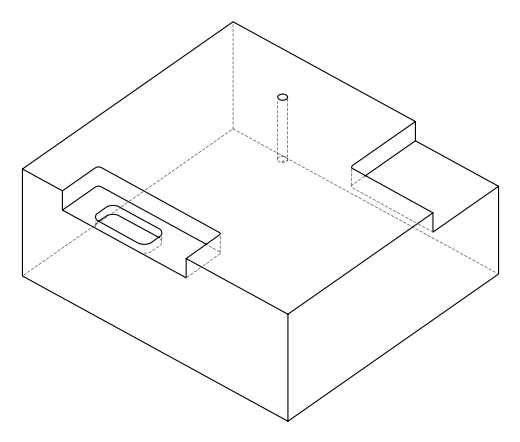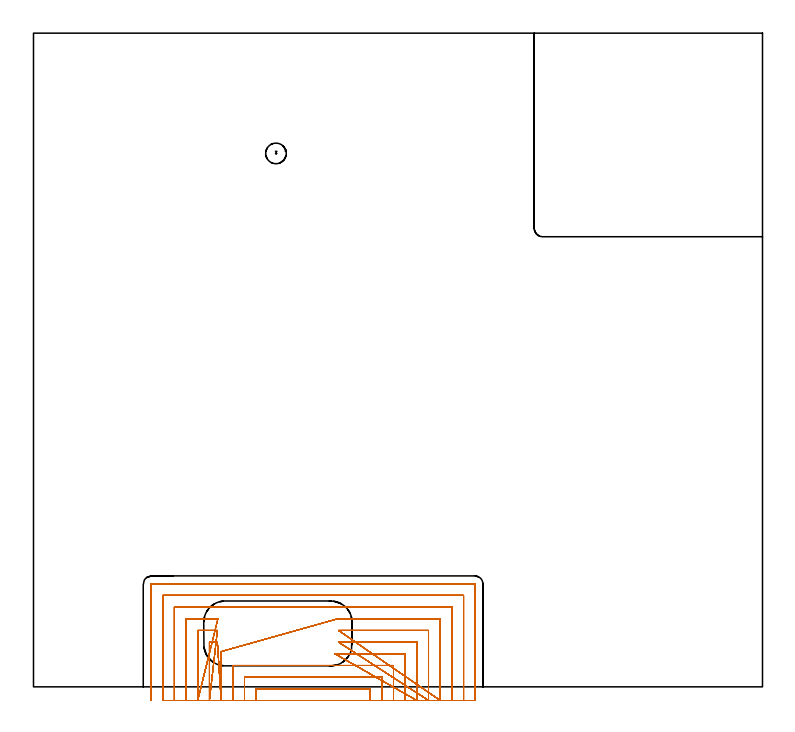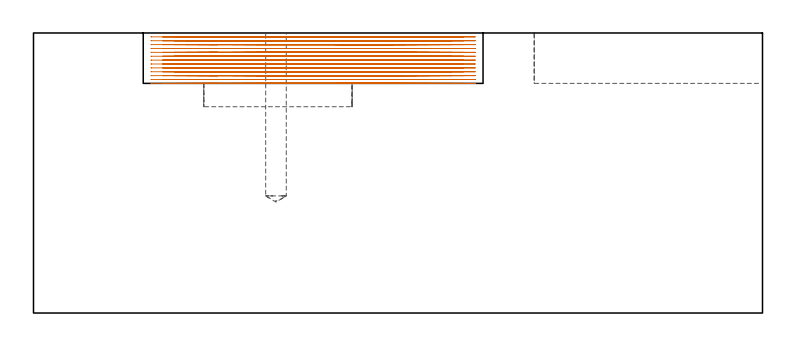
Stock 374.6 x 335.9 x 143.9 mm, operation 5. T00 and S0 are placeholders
(PLAN: 5 operations, 4 tool changes, 154.8 min)
(1 SPOT_DRILL | STEP1POCKET | NXT0321_9005460120000 | 0.03 min | 3 mm3)
(2 DRILL_BLIND_HOLE_INTO_CENTER | STEP1POCKET | UGT0301_501 | 0.36 min | 7449 mm3)
(3 MILL_CORNER_NOTCH_RECTANGULAR | CORNER_NOTCH_RECTANGULAR | NXT0201_009 | Follow Part, ap 2, ae 75% | 64.89 min | 317684 mm3)
(4 MILL_RECTANGULAR_POCKET | POCKET_RECTANGULAR_STRAIGHT | UGT0201_104 | Follow Part, ap 5, ae 75% | 3.2 min | 92270 mm3)
(5 MILL_SLOT | SLOT_PARTIAL_RECTANGULAR | NXT0201_009 | Follow Part, ap 2, ae 75% | 86.37 min | 194511 mm3)
(TOOL NXT0321_9005460120000 | NC Spot Drill, 142deg, 12mm, Carbide, Uncoated | D12 PA142 FL30 Z2)
(TOOL UGT0301_501 | Carbide Drill 10.6 mm | D10.6 PA118 FL87 Z2)
(TOOL NXT0201_009 | ENDMILL 8mm [2P460-0800-NA 1630] | D8 FL26 Z6)
(TOOL UGT0201_104 | End Mill 20 mm | D20 FL22 Z2)
(OP 5 MILL_SLOT)
G17 G21 G94 G90
T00 M6
G54
G17 G0 G90 X173. Y-7. S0 M3
G43 Z153.9 H1
Z141.908
G94 G1 Y-4. F250.
Y-1. F500.
X114.4
Y-4.
Y-7. F250.
X179.
Y-4.
Y5. F500.
X108.4
Y-4.
Y-7. F250.
X185.
Y-4.
Y11. F500.
X102.4
Y-4.
Y-7. F250.
X191.
Y-4.
Y17. F500.
X157.815
X154.815 F250.
X197. Y-7. F500.
Y-4. F250.
Y23. F500.
X159.7
X156.7 F250.
X203. Y-7. F500.
Y-4. F250.
Y29. F500.
X159.7
X156.7 F250.
X209. Y-7. F500.
Y-4. F250.
Y35. F500.
X159.44
X156.44 F250.
X96.4 Y18.114 F500.
Y15.114 F250.
Y-4. F500.
Y-7. F250.
X94.5 Y23. F500.
X91.5 F250.
X90.4 F500.
Y-4.
Y-7. F250.
X94.5 Y29. F500.
X91.5 F250.
X84.4 F500.
Y-4.
Y-7. F250.
X94.759 Y35. F500.
X91.759 F250.
X78.4 F500.
Y-4.
Y-7. F250.
X215.
Y-4.
Y41. F500.
X72.4
Y-4.
Y-7. F250.
X221.
Y-4.
Y47. F500.
X66.4
Y-4.
Y-7. F250.
X227.
Y-4.
Y52.7 F500.
G3 X226.7 Y53. R0.3
G1 X60.7
G3 X60.4 Y52.7 R0.3
G1 Y-4.
Y-7. F250.
G0 X173. Z139.915
G1 Y-4.
Y-1. F500.
X114.4
Y-4.
Y-7. F250.
X179.
Y-4.
Y5. F500.
X108.4
Y-4.
Y-7. F250.
X185.
Y-4.
Y11. F500.
X102.4
Y-4.
Y-7. F250.
X191.
Y-4.
Y17. F500.
X157.815
X154.815 F250.
X197. Y-7. F500.
Y-4. F250.
Y23. F500.
X159.7
X156.7 F250.
X203. Y-7. F500.
Y-4. F250.
Y29. F500.
X159.7
X156.7 F250.
X209. Y-7. F500.
Y-4. F250.
Y35. F500.
X159.44
X156.44 F250.
X96.4 Y18.114 F500.
Y15.114 F250.
Y-4. F500.
Y-7. F250.
X94.5 Y23. F500.
X91.5 F250.
X90.4 F500.
Y-4.
Y-7. F250.
X94.5 Y29. F500.
X91.5 F250.
X84.4 F500.
Y-4.
Y-7. F250.
X94.759 Y35. F500.
X91.759 F250.
X78.4 F500.
Y-4.
Y-7. F250.
X215.
Y-4.
Y41. F500.
X72.4
Y-4.
Y-7. F250.
X221.
Y-4.
Y47. F500.
X66.4
Y-4.
Y-7. F250.
X227.
Y-4.
Y52.7 F500.
G3 X226.7 Y53. R0.3
G1 X60.7
G3 X60.4 Y52.7 R0.3
G1 Y-4.
Y-7. F250.
G0 X173. Z137.923
G1 Y-4.
Y-1. F500.
X114.4
Y-4.
Y-7. F250.
X179.
Y-4.
Y5. F500.
X108.4
Y-4.
Y-7. F250.
X185.
Y-4.
Y11. F500.
X102.4
Y-4.
Y-7. F250.
X191.
Y-4.
Y17. F500.
X157.815
X154.815 F250.
X197. Y-7. F500.
Y-4. F250.
Y23. F500.
X159.7
X156.7 F250.
X203. Y-7. F500.
Y-4. F250.
Y29. F500.
X159.7
X156.7 F250.
X209. Y-7. F500.
Y-4. F250.
Y35. F500.
X159.44
X156.44 F250.
X96.4 Y18.114 F500.
Y15.114 F250.
Y-4. F500.
Y-7. F250.
X94.5 Y23. F500.
X91.5 F250.
X90.4 F500.
Y-4.
Y-7. F250.
X94.5 Y29. F500.
X91.5 F250.
X84.4 F500.
Y-4.
Y-7. F250.
X94.759 Y35. F500.
X91.759 F250.
X78.4 F500.
Y-4.
Y-7. F250.
X215.
Y-4.
Y41. F500.
X72.4
Y-4.
Y-7. F250.
X221.
Y-4.
Y47. F500.
X66.4
Y-4.
Y-7. F250.
X227.
Y-4.
Y52.7 F500.
G3 X226.7 Y53. R0.3
G1 X60.7
G3 X60.4 Y52.7 R0.3
G1 Y-4.
Y-7. F250.
G0 X173. Z135.931
G1 Y-4.
Y-1. F500.
X114.4
Y-4.
Y-7. F250.
X179.
Y-4.
Y5. F500.
X108.4
Y-4.
Y-7. F250.
X185.
Y-4.
Y11. F500.
X102.4
Y-4.
Y-7. F250.
X191.
Y-4.
Y17. F500.
X157.815
X154.815 F250.
X197. Y-7. F500.
Y-4. F250.
Y23. F500.
X159.7
X156.7 F250.
X203. Y-7. F500.
Y-4. F250.
Y29. F500.
X159.7
X156.7 F250.
X209. Y-7. F500.
Y-4. F250.
Y35. F500.
X159.44
X156.44 F250.
X96.4 Y18.114 F500.
Y15.114 F250.
Y-4. F500.
Y-7. F250.
X94.5 Y23. F500.
X91.5 F250.
X90.4 F500.
Y-4.
Y-7. F250.
X94.5 Y29. F500.
X91.5 F250.
X84.4 F500.
Y-4.
Y-7. F250.
X94.759 Y35. F500.
X91.759 F250.
X78.4 F500.
Y-4.
Y-7. F250.
X215.
Y-4.
Y41. F500.
X72.4
Y-4.
Y-7. F250.
X221.
Y-4.
Y47. F500.
X66.4
Y-4.
Y-7. F250.
X227.
Y-4.
Y52.7 F500.
G3 X226.7 Y53. R0.3
G1 X60.7
G3 X60.4 Y52.7 R0.3
G1 Y-4.
Y-7. F250.
G0 X173. Z133.938
G1 Y-4.
Y-1. F500.
X114.4
Y-4.
Y-7. F250.
X179.
Y-4.
Y5. F500.
X108.4
Y-4.
Y-7. F250.
X185.
Y-4.
Y11. F500.
X102.4
Y-4.
Y-7. F250.
X191.
Y-4.
Y17. F500.
X157.815
X154.815 F250.
X197. Y-7. F500.
Y-4. F250.
Y23. F500.
X159.7
X156.7 F250.
X203. Y-7. F500.
Y-4. F250.
Y29. F500.
X159.7
X156.7 F250.
X209. Y-7. F500.
Y-4. F250.
Y35. F500.
X159.44
X156.44 F250.
X96.4 Y18.114 F500.
Y15.114 F250.
Y-4. F500.
Y-7. F250.
X94.5 Y23. F500.
X91.5 F250.
X90.4 F500.
Y-4.
Y-7. F250.
X94.5 Y29. F500.
X91.5 F250.
X84.4 F500.
Y-4.
Y-7. F250.
X94.759 Y35. F500.
X91.759 F250.
X78.4 F500.
Y-4.
Y-7. F250.
X215.
Y-4.
Y41. F500.
X72.4
Y-4.
Y-7. F250.
X221.
Y-4.
Y47. F500.
X66.4
Y-4.
Y-7. F250.
X227.
Y-4.
Y52.7 F500.
G3 X226.7 Y53. R0.3
G1 X60.7
G3 X60.4 Y52.7 R0.3
G1 Y-4.
Y-7. F250.
G0 X173. Z131.946
G1 Y-4.
Y-1. F500.
X114.4
Y-4.
Y-7. F250.
X179.
Y-4.
Y5. F500.
X108.4
Y-4.
Y-7. F250.
X185.
Y-4.
Y11. F500.
X102.4
Y-4.
Y-7. F250.
X191.
Y-4.
Y17. F500.
X157.815
X154.815 F250.
X197. Y-7. F500.
Y-4. F250.
Y23. F500.
X159.7
X156.7 F250.
X203. Y-7. F500.
Y-4. F250.
Y29. F500.
X159.7
X156.7 F250.
X209. Y-7. F500.
Y-4. F250.
Y35. F500.
X159.44
X156.44 F250.
X96.4 Y18.114 F500.
Y15.114 F250.
Y-4. F500.
Y-7. F250.
X94.5 Y23. F500.
X91.5 F250.
X90.4 F500.
Y-4.
Y-7. F250.
X94.5 Y29. F500.
X91.5 F250.
X84.4 F500.
Y-4.
Y-7. F250.
X94.759 Y35. F500.
X91.759 F250.
X78.4 F500.
Y-4.
Y-7. F250.
X215.
Y-4.
Y41. F500.
X72.4
Y-4.
Y-7. F250.
X221.
Y-4.
Y47. F500.
X66.4
Y-4.
Y-7. F250.
X227.
Y-4.
Y52.7 F500.
G3 X226.7 Y53. R0.3
G1 X60.7
G3 X60.4 Y52.7 R0.3
G1 Y-4.
Y-7. F250.
G0 X173. Z129.954
G1 Y-4.
Y-1. F500.
X114.4
Y-4.
Y-7. F250.
X179.
Y-4.
Y5. F500.
X108.4
Y-4.
Y-7. F250.
X185.
Y-4.
Y11. F500.
X102.4
Y-4.
Y-7. F250.
X191.
Y-4.
Y17. F500.
X157.815
X154.815 F250.
X197. Y-7. F500.
Y-4. F250.
Y23. F500.
X159.7
X156.7 F250.
X203. Y-7. F500.
Y-4. F250.
Y29. F500.
X159.7
X156.7 F250.
X209. Y-7. F500.
Y-4. F250.
Y35. F500.
X159.44
X156.44 F250.
X96.4 Y18.114 F500.
Y15.114 F250.
Y-4. F500.
Y-7. F250.
X94.5 Y23. F500.
X91.5 F250.
X90.4 F500.
Y-4.
Y-7. F250.
X94.5 Y29. F500.
X91.5 F250.
X84.4 F500.
Y-4.
Y-7. F250.
X94.759 Y35. F500.
X91.759 F250.
X78.4 F500.
Y-4.
Y-7. F250.
X215.
Y-4.
Y41. F500.
X72.4
Y-4.
Y-7. F250.
X221.
Y-4.
Y47. F500.
X66.4
Y-4.
Y-7. F250.
X227.
Y-4.
Y52.7 F500.
G3 X226.7 Y53. R0.3
G1 X60.7
G3 X60.4 Y52.7 R0.3
G1 Y-4.
Y-7. F250.
G0 X173. Z127.962
G1 Y-4.
Y-1. F500.
X114.4
Y-4.
Y-7. F250.
X179.
Y-4.
Y5. F500.
X108.4
Y-4.
Y-7. F250.
X185.
Y-4.
Y11. F500.
X102.4
Y-4.
Y-7. F250.
X191.
Y-4.
Y17. F500.
X157.815
X154.815 F250.
X197. Y-7. F500.
Y-4. F250.
Y23. F500.
X159.7
X156.7 F250.
X203. Y-7. F500.
Y-4. F250.
Y29. F500.
X159.7
X156.7 F250.
X209. Y-7. F500.
Y-4. F250.
Y35. F500.
X159.44
X156.44 F250.
X96.4 Y18.114 F500.
Y15.114 F250.
Y-4. F500.
Y-7. F250.
X94.5 Y23. F500.
X91.5 F250.
X90.4 F500.
Y-4.
Y-7. F250.
X94.5 Y29. F500.
X91.5 F250.
X84.4 F500.
Y-4.
Y-7. F250.
X94.759 Y35. F500.
X91.759 F250.
X78.4 F500.
Y-4.
Y-7. F250.
X215.
Y-4.
Y41. F500.
X72.4
Y-4.
Y-7. F250.
X221.
Y-4.
Y47. F500.
X66.4
Y-4.
Y-7. F250.
X227.
Y-4.
Y52.7 F500.
G3 X226.7 Y53. R0.3
G1 X60.7
G3 X60.4 Y52.7 R0.3
G1 Y-4.
Y-7. F250.
G0 X173. Z125.969
G1 Y-4.
Y-1. F500.
X114.4
Y-4.
Y-7. F250.
X179.
Y-4.
Y5. F500.
X108.4
Y-4.
Y-7. F250.
X185.
Y-4.
Y11. F500.
X102.4
Y-4.
Y-7. F250.
X191.
Y-4.
Y17. F500.
X157.815
X154.815 F250.
X197. Y-7. F500.
Y-4. F250.
Y23. F500.
X159.7
X156.7 F250.
X203. Y-7. F500.
Y-4. F250.
Y29. F500.
X159.7
X156.7 F250.
X209. Y-7. F500.
Y-4. F250.
Y35. F500.
X159.44
X156.44 F250.
X96.4 Y18.114 F500.
Y15.114 F250.
Y-4. F500.
Y-7. F250.
X94.5 Y23. F500.
X91.5 F250.
X90.4 F500.
Y-4.
Y-7. F250.
X94.5 Y29. F500.
X91.5 F250.
X84.4 F500.
Y-4.
Y-7. F250.
X94.759 Y35. F500.
X91.759 F250.
X78.4 F500.
Y-4.
Y-7. F250.
X215.
Y-4.
Y41. F500.
X72.4
Y-4.
Y-7. F250.
X221.
Y-4.
Y47. F500.
X66.4
Y-4.
Y-7. F250.
X227.
Y-4.
Y52.7 F500.
G3 X226.7 Y53. R0.3
G1 X60.7
G3 X60.4 Y52.7 R0.3
G1 Y-4.
Y-7. F250.
G0 X173. Z123.977
G1 Y-4.
Y-1. F500.
X114.4
Y-4.
Y-7. F250.
X179.
Y-4.
Y5. F500.
X108.4
Y-4.
Y-7. F250.
X185.
Y-4.
Y11. F500.
X102.4
Y-4.
Y-7. F250.
X191.
Y-4.
Y17. F500.
X157.815
X154.815 F250.
X197. Y-7. F500.
Y-4. F250.
Y23. F500.
X159.7
X156.7 F250.
X203. Y-7. F500.
Y-4. F250.
Y29. F500.
X159.7
X156.7 F250.
X209. Y-7. F500.
Y-4. F250.
Y35. F500.
X159.44
X156.44 F250.
X96.4 Y18.114 F500.
Y15.114 F250.
Y-4. F500.
Y-7. F250.
X94.5 Y23. F500.
X91.5 F250.
X90.4 F500.
Y-4.
Y-7. F250.
X94.5 Y29. F500.
X91.5 F250.
X84.4 F500.
Y-4.
Y-7. F250.
X94.759 Y35. F500.
X91.759 F250.
X78.4 F500.
Y-4.
Y-7. F250.
X215.
Y-4.
Y41. F500.
X72.4
Y-4.
Y-7. F250.
X221.
Y-4.
Y47. F500.
X66.4
Y-4.
Y-7. F250.
X227.
Y-4.
Y52.7 F500.
G3 X226.7 Y53. R0.3
G1 X60.7
G3 X60.4 Y52.7 R0.3
G1 Y-4.
Y-7. F250.
G0 X173. Z121.985
G1 Y-4.
Y-1. F500.
X114.4
Y-4.
Y-7. F250.
X179.
Y-4.
Y5. F500.
X108.4
Y-4.
Y-7. F250.
X185.
Y-4.
Y11. F500.
X102.4
Y-4.
Y-7. F250.
X191.
Y-4.
Y17. F500.
X157.815
X154.815 F250.
X197. Y-7. F500.
Y-4. F250.
Y23. F500.
X159.7
X156.7 F250.
X203. Y-7. F500.
Y-4. F250.
Y29. F500.
X159.7
X156.7 F250.
X209. Y-7. F500.
Y-4. F250.
Y35. F500.
X159.44
X156.44 F250.
X96.4 Y18.114 F500.
Y15.114 F250.
Y-4. F500.
Y-7. F250.
X94.5 Y23. F500.
X91.5 F250.
X90.4 F500.
Y-4.
Y-7. F250.
X94.5 Y29. F500.
X91.5 F250.
X84.4 F500.
Y-4.
Y-7. F250.
X94.759 Y35. F500.
X91.759 F250.
X78.4 F500.
Y-4.
Y-7. F250.
X215.
Y-4.
Y41. F500.
X72.4
Y-4.
Y-7. F250.
X221.
Y-4.
Y47. F500.
X66.4
Y-4.
Y-7. F250.
X227.
Y-4.
Y52.7 F500.
G3 X226.7 Y53. R0.3
G1 X60.7
G3 X60.4 Y52.7 R0.3
G1 Y-4.
Y-7. F250.
G0 X173. Z119.992
G1 Y-4.
Y-1. F500.
X114.4
Y-4.
Y-7. F250.
X179.
Y-4.
Y5. F500.
X108.4
Y-4.
Y-7. F250.
X185.
Y-4.
Y11. F500.
X102.4
Y-4.
Y-7. F250.
X191.
Y-4.
Y17. F500.
X157.815
X154.815 F250.
X197. Y-7. F500.
Y-4. F250.
Y23. F500.
X159.7
X156.7 F250.
X203. Y-7. F500.
Y-4. F250.
Y29. F500.
X159.7
X156.7 F250.
X209. Y-7. F500.
Y-4. F250.
Y35. F500.
X159.44
X156.44 F250.
X96.4 Y18.114 F500.
Y15.114 F250.
Y-4. F500.
Y-7. F250.
X94.5 Y23. F500.
X91.5 F250.
X90.4 F500.
Y-4.
Y-7. F250.
X94.5 Y29. F500.
X91.5 F250.
X84.4 F500.
Y-4.
Y-7. F250.
X94.759 Y35. F500.
X91.759 F250.
X78.4 F500.
Y-4.
Y-7. F250.
X215.
Y-4.
Y41. F500.
X72.4
Y-4.
Y-7. F250.
X221.
Y-4.
Y47. F500.
X66.4
Y-4.
Y-7. F250.
X227.
Y-4.
Y52.7 F500.
G3 X226.7 Y53. R0.3
G1 X60.7
G3 X60.4 Y52.7 R0.3
G1 Y-4.
Y-7. F250.
G0 X173. Z118.
G1 Y-4.
Y-1. F500.
X114.4
Y-4.
Y-7. F250.
X179.
Y-4.
Y5. F500.
X108.4
Y-4.
Y-7. F250.
X185.
Y-4.
Y11. F500.
X102.4
Y-4.
Y-7. F250.
X191.
Y-4.
Y17. F500.
X157.815
X154.815 F250.
X197. Y-7. F500.
Y-4. F250.
Y23. F500.
X159.7
X156.7 F250.
X203. Y-7. F500.
Y-4. F250.
Y29. F500.
X159.7
X156.7 F250.
X209. Y-7. F500.
Y-4. F250.
Y35. F500.
X159.44
X156.44 F250.
X96.4 Y18.114 F500.
Y15.114 F250.
Y-4. F500.
Y-7. F250.
X94.5 Y23. F500.
X91.5 F250.
X90.4 F500.
Y-4.
Y-7. F250.
X94.5 Y29. F500.
X91.5 F250.
X84.4 F500.
Y-4.
Y-7. F250.
X94.759 Y35. F500.
X91.759 F250.
X78.4 F500.
Y-4.
Y-7. F250.
X215.
Y-4.
Y41. F500.
X72.4
Y-4.
Y-7. F250.
X221.
Y-4.
Y47. F500.
X66.4
Y-4.
Y-7. F250.
X227.
Y-4.
Y52.7 F500.
G3 X226.7 Y53. R0.3
G1 X60.7
G3 X60.4 Y52.7 R0.3
G1 Y-4.
Y-7. F250.
G0 Z153.9
M5
M2
